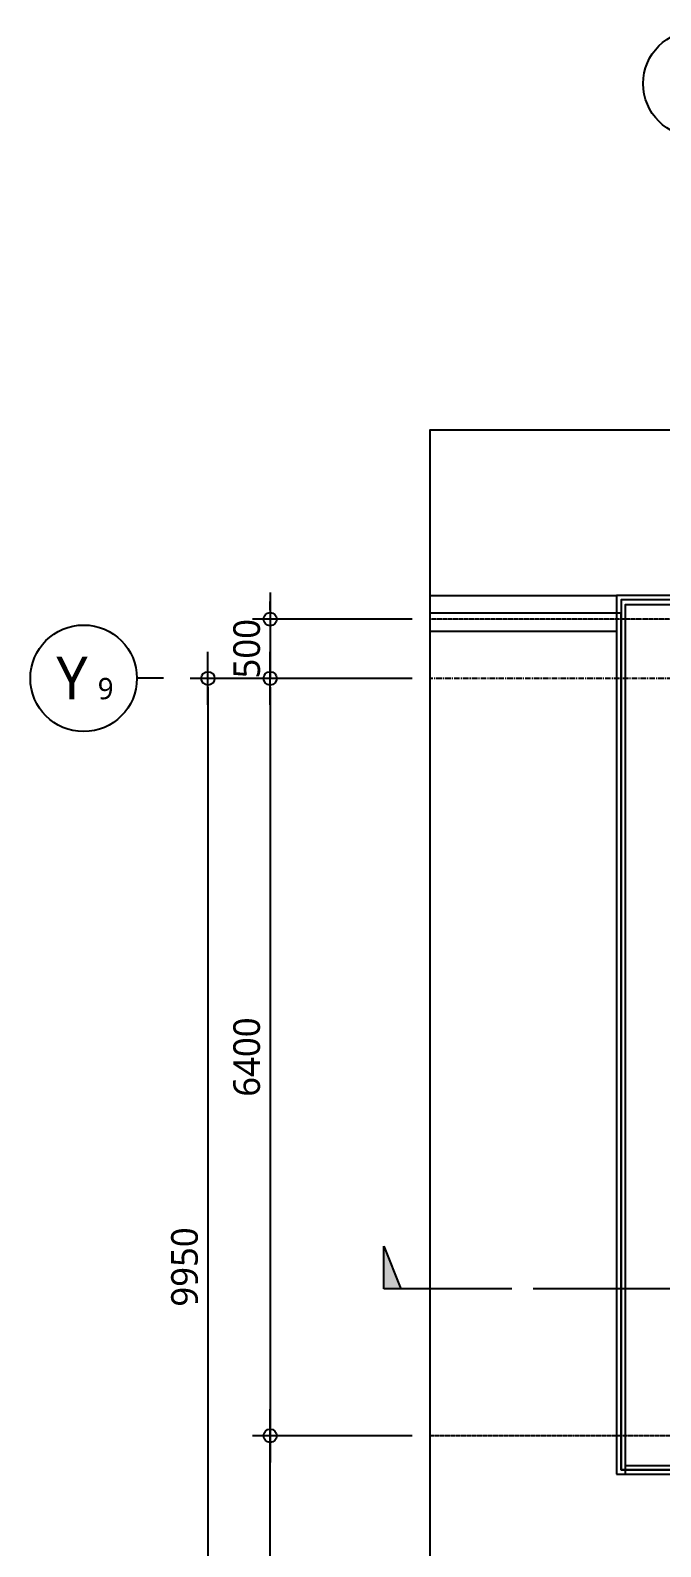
# Model space of a CAD drawing. Header units: millimetres. Extents: x -65167 to 413267, y -17142 to 66587.
# Drawn here: x 151445 to 156767, y 28400 to 41213 of the extents above; entities that cross this region are included whole.
import ezdxf
from ezdxf.enums import TextEntityAlignment as Align

# ---------------------------------------------------------------- set-up
doc = ezdxf.new("R2010")
doc.units = ezdxf.units.MM
doc.header["$LTSCALE"] = 75
doc.header["$MEASUREMENT"] = 0
doc.header["$PDSIZE"] = -10
doc.linetypes.add('CENTER', pattern=[2, 1.25, -0.25, 0.25, -0.25])
doc.layers.get('0').update_dxf_attribs({"linetype": 'CONTINUOUS'})
doc.layers.get('Defpoints').update_dxf_attribs({"color": 171, "linetype": 'CONTINUOUS'})
for name, color, linetype in [('AREA 99 - 건축면적', 60, 'CONTINUOUS'), ('CEN(ST)', 1, 'CENTER'), ('ELE2', 3, 'CONTINUOUS'), ('FIN(패널-T75 글라스울)', 6, 'CONTINUOUS'), ('INS', 251, 'BATTING'), ('NDIM', 7, 'CONTINUOUS'), ('SYM', 7, 'CONTINUOUS'), ('SYM(AXIS)', 7, 'CONTINUOUS'), ('TEXT(AXIS)', 2, 'CONTINUOUS')]:
    doc.layers.add(name, color=color, linetype=linetype)
doc.styles.add('CGS', font='cgse', dxfattribs={"bigfont": 'cgs'})
doc.styles.add('나눔바른고딕', font='NanumBarunGothic.ttf')
doc.linetypes.add('BATTING', pattern='A,0.0001,-0.1,[134,ltypeshp.shx,S=0.1,R=0,X=-0.1,Y=0],-0.2,[134,ltypeshp.shx,S=0.1,R=180,X=0.1,Y=0],-0.1', length=0.4001)
doc.dimstyles.new('NDIM 1200', dxfattribs={"dimscale": 75, "dimtxt": 3, "dimasz": 1, "dimexe": 2, "dimexo": 2, "dimgap": 1, "dimtad": 1, "dimdec": 0, "dimdsep": 46, "dimtxsty": 'CGS', "dimblk": 'DOT0', "dimcen": 1, "dimdle": 8, "dimclrd": 256, "dimclre": 256, "dimclrt": 256, "dimadec": 0, "dimazin": 0, "dimtfac": 1, "dimtdec": 0, "dimtix": 1, "dimtmove": 2, "dimatfit": 3, "dimldrblk": 'DOT0', "dimfxl": 1, "dimtolj": 1, "dimtzin": 0, "dimlwd": -1, "dimlwe": -1, "dimarcsym": 0})

# ---------------------------------------------------------------- blocks, each defined once
blk = doc.blocks.new('중층평면도')
at = {"layer": 'AREA 99 - 건축면적', "color": 150}
blk.add_lwpolyline([(68400, -19985), (68400, -18267), (70525, -18267), (70525, -15192), (68400, -15192), (68400, -7955), (66788, -7955)], dxfattribs=at)
at = {"layer": 'CEN(ST)', "ltscale": 0.1}
for p, q in [((86987, -8005), (66788, -8005)), ((81220, -14905), (66788, -14905))]:
    blk.add_line(p, q, dxfattribs=at)
at = {"layer": 'CEN(ST)', "ltscale": 0.5}
blk.add_lwpolyline([(86987, -8505), (66788, -8505)], dxfattribs=at)
at = {"layer": 'Defpoints', "ltscale": 10000}
blk.add_lwpolyline([(86987, -19985), (66788, -19985), (66788, -6405), (86987, -6405)], close=True, dxfattribs=at)
at = {"layer": 'ELE2', "ltscale": 0.1}
for points in [[(66788, -7805), (68363, -7805)], [(66788, -8105), (68363, -8105)]]:
    blk.add_lwpolyline(points, dxfattribs=at)
at = {"layer": 'FIN(패널-T75 글라스울)', "ltscale": 0.1}
for points in [[(68438, -15230), (68438, -7880), (69388, -7880), (69388, -7805), (68363, -7805), (68363, -15230)], [(68363, -15230), (70488, -15230), (70488, -15230)], [(68438, -15155), (70563, -15155), (70563, -15155)]]:
    blk.add_lwpolyline(points, dxfattribs=at)
blk = doc.blocks.new('A$C2F20087E')
at = {"layer": 'SYM(AXIS)'}
blk.add_line((600, 0), (600, 300), dxfattribs=at)
blk.add_circle((600, 900), 600, dxfattribs=at)
blk = doc.blocks.new('DOT0')
blk.add_line((-3, 0), (3, 0))
at = {"color": 6}
blk.add_circle((0, 0), 0.75, dxfattribs=at)
blk = doc.blocks.new('*D970')
at = {"layer": 'Defpoints', "color": 0, "ltscale": 0.4, "transparency": 16777216}
for p in [(154820, 35737), (152945, 25788), (154820, 25788)]:
    blk.add_point(p, dxfattribs=at)
at = {"layer": 'NDIM', "ltscale": 0.4, "transparency": 16777216}
for p, q in [((154670, 35737), (152795, 35737)), ((152945, 35662), (152945, 25863)), ((154670, 25788), (152795, 25788))]:
    blk.add_line(p, q, dxfattribs=at)
at = {"layer": 'NDIM', "ltscale": 0.4, "transparency": 16777216, "xscale": 75, "yscale": 75, "zscale": 75}
for p, rotation in [((152945, 35737), 90), ((152945, 25788), 270)]:
    blk.add_blockref('DOT0', p, dxfattribs=dict(at, rotation=rotation))
at = {"layer": 'NDIM', "ltscale": 0.4, "transparency": 16777216, "insert": (152748, 30763), "char_height": 225, "attachment_point": 5, "rotation": 90, "style": '나눔바른고딕'}
blk.add_mtext('\\A1;9950', dxfattribs=at)
blk = doc.blocks.new('*D971')
at = {"layer": 'Defpoints', "color": 0, "ltscale": 0.4, "transparency": 16777216}
for p in [(154820, 35737), (153470, 29337), (154820, 29337)]:
    blk.add_point(p, dxfattribs=at)
at = {"layer": 'NDIM', "ltscale": 0.4, "transparency": 16777216}
for p, q in [((154670, 35737), (153320, 35737)), ((153470, 35662), (153470, 29412)), ((154670, 29337), (153320, 29337))]:
    blk.add_line(p, q, dxfattribs=at)
at = {"layer": 'NDIM', "ltscale": 0.4, "transparency": 16777216, "xscale": 75, "yscale": 75, "zscale": 75}
for p, rotation in [((153470, 35737), 90), ((153470, 29337), 270)]:
    blk.add_blockref('DOT0', p, dxfattribs=dict(at, rotation=rotation))
at = {"layer": 'NDIM', "ltscale": 0.4, "transparency": 16777216, "insert": (153273, 32537), "char_height": 225, "attachment_point": 5, "rotation": 90, "style": '나눔바른고딕'}
blk.add_mtext('\\A1;6400', dxfattribs=at)
blk = doc.blocks.new('*D972')
at = {"layer": 'Defpoints', "color": 0, "ltscale": 0.4, "transparency": 16777216}
for p in [(153470, 29337), (154820, 29337), (154820, 25787)]:
    blk.add_point(p, dxfattribs=at)
at = {"layer": 'NDIM', "ltscale": 0.4, "transparency": 16777216}
for p, q in [((154670, 29337), (153320, 29337)), ((153470, 25862), (153470, 29262)), ((154670, 25787), (153320, 25787))]:
    blk.add_line(p, q, dxfattribs=at)
at = {"layer": 'NDIM', "ltscale": 0.4, "transparency": 16777216, "xscale": 75, "yscale": 75, "zscale": 75}
for p, rotation in [((153470, 29337), 90), ((153470, 25787), 270)]:
    blk.add_blockref('DOT0', p, dxfattribs=dict(at, rotation=rotation))
at = {"layer": 'NDIM', "ltscale": 0.4, "transparency": 16777216, "insert": (153273, 27562), "char_height": 225, "attachment_point": 5, "rotation": 90, "style": '나눔바른고딕'}
blk.add_mtext('\\A1;3550', dxfattribs=at)
blk = doc.blocks.new('*D973')
at = {"layer": 'Defpoints', "color": 0, "ltscale": 0.4, "transparency": 16777216}
for p in [(154820, 36237), (153470, 35737), (154820, 35737)]:
    blk.add_point(p, dxfattribs=at)
at = {"layer": 'NDIM', "ltscale": 0.4, "transparency": 16777216}
for p, q in [((153470, 36312), (153470, 36387)), ((154670, 36237), (153320, 36237)), ((153470, 36237), (153470, 35737)), ((154670, 35737), (153320, 35737)), ((153470, 35662), (153470, 35587))]:
    blk.add_line(p, q, dxfattribs=at)
at = {"layer": 'NDIM', "ltscale": 0.4, "transparency": 16777216, "xscale": 75, "yscale": 75, "zscale": 75}
for p, rotation in [((153470, 36237), 270), ((153470, 35737), 90)]:
    blk.add_blockref('DOT0', p, dxfattribs=dict(at, rotation=rotation))
at = {"layer": 'NDIM', "ltscale": 0.4, "transparency": 16777216, "insert": (153273, 35987), "char_height": 225, "attachment_point": 5, "rotation": 90, "style": '나눔바른고딕'}
blk.add_mtext('\\A1;500', dxfattribs=at)
blk = doc.blocks.new('A$C1AFB1B41')
at = {"layer": 'SYM'}
blk.add_hatch(color=256, dxfattribs=at).paths.add_polyline_path([(2000, 500), (1800, 0), (2000, 0)])
for p, q in [((2000, 500), (1800, 0)), ((2000, 0), (2000, 500)), ((0, 0), (250, 0)), ((500, 0), (2000, 0))]:
    blk.add_line(p, q, dxfattribs=at)

msp = doc.modelspace()

# ---------------------------------------------------------------- linework, layer by layer
at = {"layer": 'Defpoints'}
msp.add_line((171094.9, 30579.1), (155870.1, 30579.1), dxfattribs=at)
at = {"layer": 'INS', "ltscale": 1.2}
msp.add_lwpolyline([(157420, 36400), (156432.5, 36400), (156432.5, 29050), (158557.5, 29050), (158557.5, 25975), (156432.5, 25975), (156432.5, 24257)], dxfattribs=at)

# ---------------------------------------------------------------- block references
at = {"xscale": 0.75, "yscale": 0.75, "zscale": 0.75}
msp.add_blockref('A$C2F20087E', (156620, 40087.5), dxfattribs=at)
msp.add_blockref('중층평면도', (88032.5, 44242))
at = {"xscale": 0.75, "yscale": 0.75, "zscale": 0.75, "rotation": 89.99999999999932}
msp.add_blockref('A$C2F20087E', (152570, 35287.5), dxfattribs=at)
at = {"layer": 'SYM', "xscale": -0.7200000000000014, "yscale": 0.7200000000000014, "zscale": 0.7200000000000014}
msp.add_blockref('A$C1AFB1B41', (155870.1, 30579.1), dxfattribs=at)

# ---------------------------------------------------------------- texts
at = {"layer": 'TEXT(AXIS)', "style": '나눔바른고딕'}
for s, height, p in [('Y', 360, (151796.3, 35740.5)), ('9', 180, (152080.7, 35650.5))]:
    msp.add_text(s, height=height, dxfattribs=at).set_placement(p, align=Align.MIDDLE)

# ---------------------------------------------------------------- dimensions: what is measured, and where the dimension line sits
at = {"layer": 'NDIM', "ltscale": 0.4}
for base, p1, p2, angle, picture, middle in [((153470, 35737.5), (154820, 36237.5), (154820, 35737.5), 270, '*D973', (153272.8, 35987.5)), ((152945, 25787.5), (154820, 35737.5), (154820, 25787.5), 270, '*D970', (152747.7, 30762.5)), ((153470, 29337.5), (154820, 35737.5), (154820, 29337.5), 270, '*D971', (153272.7, 32537.5)), ((153470, 29337.5), (154820, 25787.5), (154820, 29337.5), 90, '*D972', (153272.7, 27562.5))]:
    dim = msp.add_linear_dim(base=base, p1=p1, p2=p2, angle=angle, dimstyle='NDIM 1200', override={"dimtxsty": '나눔바른고딕'}, dxfattribs=at)
    dim.commit()
    dim.dimension.update_dxf_attribs({"geometry": picture, "text_midpoint": middle})

doc.saveas('drawing.dxf')
